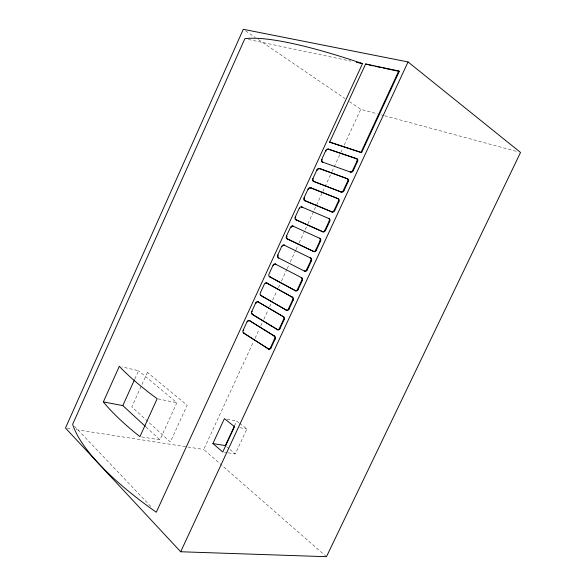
<?xml version="1.0" encoding="UTF-8"?>
<svg xmlns="http://www.w3.org/2000/svg" width="586" height="586" viewBox="0 0 586 586"><rect width="100%" height="100%" fill="white"/><g stroke="black" fill="none" stroke-linecap="round" stroke-linejoin="round"><path stroke-width="0.44" stroke-dasharray="2.93 2.2" d="M134.817 379.017L138.56 370.718L121.954 366.887M141.673 436.929L159.934 439.822L176.869 402.728L138.56 370.718M326.468 556.7L203.723 449.477L253.511 341.623M255.042 338.305L259.254 329.178M260.792 325.86L262.323 322.542M263.854 319.224L268.066 310.097M269.597 306.778L271.128 303.46M272.658 300.142L276.87 291.015M278.409 287.697L279.94 284.378M281.47 281.06L286.832 269.443M287.213 268.615L288.744 265.297M290.275 261.979L295.637 250.361M296.025 249.533L298.699 243.725M299.087 242.897L304.83 230.452M305.211 229.624L307.511 224.643M307.892 223.815L322.447 192.289M322.827 191.461L331.639 172.379M332.02 171.552L340.444 153.298M340.832 152.47L342.744 148.317M344.275 144.998L360.742 109.326L377.516 113.852M234.459 425.956L236.737 421.048L238.758 422.638M228.13 452.824L235.279 453.938L246.867 429.025L239.44 423.173M224.563 452.267L227.243 452.685M67.287 428.307L72.708 429.142M76.319 429.706L203.723 449.477M239.806 427.692L246.867 429.025M227.053 419.144L236.737 421.048M158.066 398.89L176.869 402.728M248.391 39.467L350.904 61.164M381.047 114.805L383.698 115.523M384.577 115.757L516.991 151.503M245.556 30.838L255.342 37.511M258.353 39.562L344.934 98.551M349.454 101.634L360.742 109.326M226.672 446.715L229.316 448.935M229.983 449.491L235.279 453.938M146.017 426.989L159.934 439.822M74.525 426.286L151.254 506.949M147.408 372.447L131.821 406.94L170.343 441.983L187.154 405.256L147.408 372.447"/><path stroke-width="0.88" d="M103.341 401.915L119.332 366.287L122.093 369.217A225.222 46.902 26 0 0 152.279 395.096L157.173 398.707L139.937 436.651L135.161 432.834A224.475 56.044 26.3 0 1 105.971 405.102L103.341 401.915L122.826 405.6L145.357 426.381M122.826 405.6L134.436 379.853M362.492 63.61L156.286 512.237A223.566 67.126 26.6 0 1 72.642 424.301L244.831 38.713A232.268 39.716 23.8 0 1 362.492 63.61L356.251 62.292M243.168 330.204L247.102 321.648A2.161 1.48 -72 0 1 249.27 320.498L274.702 336.21A2.241 1.59 -72.7 0 1 275.134 339.089L271.018 347.959A2.241 1.582 -73.4 0 1 268.725 349.095L243.534 332.958A2.161 1.472 -72.6 0 1 243.168 330.204L243.769 330.387M251.76 311.525L255.708 302.94A2.161 1.487 -70.7 0 1 257.899 301.746L283.69 316.821A2.241 1.597 -71.2 0 1 284.137 319.67L280.005 328.578A2.241 1.59 -71.9 0 1 277.691 329.757L252.141 314.257A2.161 1.48 -71.3 0 1 251.76 311.525L252.354 311.723M273.025 265.304L269.04 273.955A2.168 1.494 -68.6 0 0 269.457 276.636L295.732 290.846A2.249 1.604 -68.8 0 0 298.098 289.579L302.259 280.591A2.249 1.612 -68.1 0 0 301.775 277.801L275.252 264.03A2.176 1.494 -68 0 0 273.025 265.304L273.603 265.539M283.983 245.058L310.873 258.177A2.256 1.612 -66.5 0 1 311.378 260.938L307.196 269.956A2.256 1.612 -67.3 0 1 304.801 271.267L278.16 257.715A2.176 1.502 -67.3 0 1 277.735 255.056L281.727 246.376A2.183 1.502 -66.7 0 1 283.983 245.058L284.562 245.307A2.176 1.502 -66.6 0 0 283.763 245.241M286.459 236.085L290.473 227.368A2.19 1.502 -65.3 0 1 292.751 226.006L320.007 238.465A2.263 1.619 -65 0 1 320.527 241.198L316.33 250.259A2.263 1.619 -65.7 0 1 313.913 251.614L286.906 238.714A2.183 1.502 -65.9 0 1 286.459 236.085L287.037 236.348M295.219 217.04L299.248 208.286A2.198 1.509 -63.9 0 1 301.548 206.887L329.185 218.681A2.278 1.619 -63.4 0 1 329.72 221.383L325.501 230.474A2.271 1.619 -64.1 0 1 323.062 231.88L295.681 219.64A2.19 1.509 -64.6 0 1 295.219 217.04L295.791 217.318M304.017 197.922L308.06 189.131A2.205 1.509 -62.6 0 1 310.382 187.688L338.393 198.808A2.285 1.619 -61.9 0 1 338.95 201.481L334.716 210.616A2.285 1.619 -62.6 0 1 332.247 212.066L304.486 200.493A2.205 1.509 -63.2 0 1 304.017 197.922L304.581 198.215M312.843 178.73L316.901 169.903A2.219 1.509 -61.3 0 1 319.253 168.416L347.645 178.855A2.3 1.619 -60.4 0 1 348.216 181.499L343.96 190.67A2.293 1.619 -61.1 0 1 341.47 192.164L313.334 181.272A2.212 1.509 -61.9 0 1 312.843 178.73L313.4 179.03M321.707 159.458L325.787 150.595A2.234 1.509 -60.1 0 1 328.153 149.064L356.933 158.821A2.315 1.619 -59 0 1 357.519 161.436L353.248 170.643A2.307 1.619 -59.6 0 1 350.736 172.189L322.212 161.97A2.227 1.509 -60.6 0 1 321.707 159.458L322.263 159.773M329.676 142.127L365.62 63.991L398.751 70.994L399.271 71.397L361.599 152.631L329.676 142.127L361.599 152.631M212.886 443.565L224.416 418.624L234.51 426.689L222.775 451.989L212.886 443.565L225.346 445.609L234.459 425.956M268.124 348.912A2.241 1.582 -73.4 0 0 270.417 347.776L274.534 338.898A2.241 1.59 -72.7 0 0 274.101 336.02L249.27 320.498M277.09 329.559A2.241 1.59 -71.9 0 0 279.412 328.38L283.543 319.465A2.241 1.597 -71.2 0 0 283.089 316.616L257.899 301.746M286.1 310.126A2.249 1.597 -70.4 0 0 288.437 308.903L292.59 299.951A2.249 1.604 -69.7 0 0 292.121 297.131L266.557 282.928A2.168 1.494 -69.4 0 0 264.345 284.159L260.382 292.773A2.168 1.487 -70 0 0 260.777 295.483L286.693 310.338A2.241 1.597 -70.4 0 0 289.03 309.115L293.183 300.171A2.249 1.604 -69.7 0 0 292.714 297.351L266.557 282.928M295.139 290.619A2.249 1.604 -68.8 0 0 297.505 289.352L301.673 280.357A2.256 1.612 -68.1 0 0 301.189 277.566L301.775 277.801M304.801 271.267L304.222 271.025A2.256 1.612 -67.3 0 0 306.61 269.714L310.8 260.689A2.256 1.612 -66.5 0 0 310.294 257.921L310.873 258.177M313.342 251.357A2.263 1.619 -65.7 0 0 315.751 249.995L319.956 240.934A2.271 1.619 -65 0 0 319.436 238.202L320.007 238.465M295.681 219.64L322.49 231.609A2.271 1.619 -64.1 0 0 324.93 230.203L329.149 221.098A2.278 1.619 -63.4 0 0 328.614 218.395L329.185 218.681M304.486 200.493L331.683 211.773A2.285 1.619 -62.6 0 0 334.152 210.323L338.386 201.188A2.293 1.619 -61.9 0 0 337.836 198.508M313.334 181.272L340.913 191.864A2.3 1.619 -61.1 0 0 343.403 190.362L347.659 181.191A2.307 1.619 -60.4 0 0 347.088 178.54M350.736 172.189L350.179 171.866A2.315 1.619 -59.7 0 0 352.699 170.321L356.969 161.106A2.322 1.619 -59 0 0 356.383 158.491M361.057 152.294L398.751 70.994M180.686 551.756L408.054 61.948L243.3 29.3L65.478 428.022L180.686 551.756L326.468 556.7L520.522 152.455L408.054 61.948M373.311 65.903L365.62 63.991M375.099 66.284L381.369 67.61M383.156 67.983L399.271 71.397M270.417 347.776L271.018 347.959M243.534 332.958L268.725 349.095M274.534 338.898L275.134 339.089M274.101 336.02L274.702 336.21M247.102 321.648L247.702 321.846M279.412 328.38L280.005 328.578M252.141 314.257L277.691 329.757M328.153 149.064L356.933 158.821M283.543 319.465L284.137 319.67M283.089 316.616L283.69 316.821M255.708 302.94L256.302 303.145A2.161 1.487 -70.7 0 1 256.434 302.903M288.437 308.903L289.03 309.115M319.253 168.416L347.645 178.855M292.59 299.951L293.183 300.171M292.121 297.131L292.714 297.351M297.505 289.352L298.098 289.579M269.457 276.636L295.732 290.846M310.382 187.688L338.393 198.808M301.673 280.357L302.259 280.591M275.252 264.03L275.838 264.264A2.168 1.494 -68 0 0 275.054 264.183M278.16 257.715L278.746 257.957A2.176 1.502 -67.3 0 1 278.299 257.54M306.61 269.714L307.196 269.956M277.735 255.056L278.313 255.306M310.8 260.689L311.378 260.938M281.727 246.376L282.305 246.625M286.906 238.714L313.913 251.614M315.751 249.995L316.33 250.259M319.956 240.934L320.527 241.198M290.473 227.368L291.044 227.632M292.751 226.006L293.322 226.277A2.183 1.502 -65.3 0 0 291.879 226.555M322.49 231.609L323.062 231.88M324.93 230.203L325.501 230.474M299.248 208.286L299.812 208.572M301.548 206.887L302.112 207.166A2.198 1.509 -63.9 0 0 301.299 207.144M329.149 221.098L329.72 221.383M331.683 211.773L332.247 212.066M334.152 210.323L334.716 210.616M308.06 189.131L308.617 189.432M338.386 201.188L338.95 201.481M340.913 191.864L341.47 192.164M343.403 190.362L343.96 190.67M316.901 169.903L317.458 170.218M347.659 181.191L348.216 181.499M322.212 161.97L322.769 162.293A2.227 1.509 -60.6 0 1 322.029 161.34M286.693 310.338L261.371 295.696A2.161 1.487 -70 0 1 261.21 295.578M352.699 170.321L353.248 170.643M325.787 150.595L326.336 150.924M356.969 161.106L357.519 161.436M321.992 161.099A2.227 1.509 -60.6 0 1 322.014 160.579M327.86 149.423A2.234 1.509 -60.1 0 1 328.702 149.393M313.891 181.572A2.212 1.509 -61.9 0 1 313.129 180.107M317.744 169.713A2.219 1.509 -61.3 0 1 317.92 169.486M318.315 169.098A2.219 1.509 -61.3 0 1 318.528 168.951M318.967 168.739A2.219 1.509 -61.3 0 1 319.81 168.724M305.057 200.786A2.198 1.509 -63.2 0 1 304.31 199.548M304.332 199.02A2.198 1.509 -63.2 0 1 304.39 198.749M309.467 188.326A2.205 1.509 -62.6 0 1 309.679 188.179M310.331 187.923A2.205 1.509 -62.6 0 1 310.946 187.989M296.245 219.918A2.19 1.509 -64.5 0 1 295.791 219.53M295.6 219.135A2.19 1.509 -64.5 0 1 295.542 218.9M287.477 238.971A2.183 1.502 -65.9 0 1 286.759 237.682M286.788 237.154A2.183 1.502 -65.9 0 1 286.847 236.883M291.323 227.141A2.183 1.502 -65.3 0 1 291.498 226.921M278.064 256.895A2.176 1.502 -67.3 0 1 278.072 256.111M270.043 276.863A2.168 1.494 -68.6 0 1 269.501 276.24M274.233 264.652A2.168 1.494 -68 0 1 274.636 264.352M261.07 295.432A2.161 1.487 -70 0 1 260.843 295.058M265.758 283.338A2.168 1.494 -69.4 0 1 267.15 283.148M257.115 302.12A2.161 1.487 -70.7 0 1 258.492 301.958M252.742 314.455A2.161 1.48 -71.3 0 1 252.097 313.334M244.135 333.141A2.161 1.472 -72.6 0 1 243.63 332.474M248.508 320.82A2.161 1.48 -72 0 1 249.87 320.696M247.973 321.37A2.161 1.48 -72 0 1 248.142 321.157"/></g></svg>
